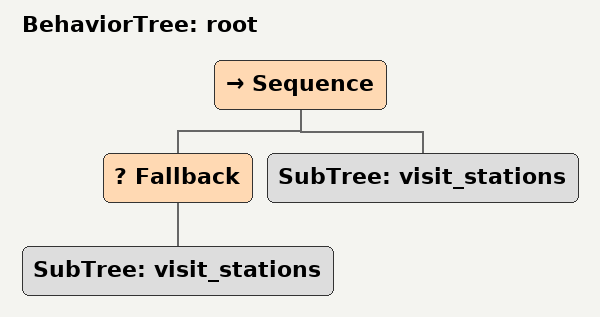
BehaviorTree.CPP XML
<root BTCPP_format="4">
    <BehaviorTree ID="root">
        <Sequence>
            <Fallback>
                <SubTree ID="visit_stations" />
            </Fallback>
            <SubTree ID="visit_stations" />
        </Sequence>
    </BehaviorTree>
</root>
